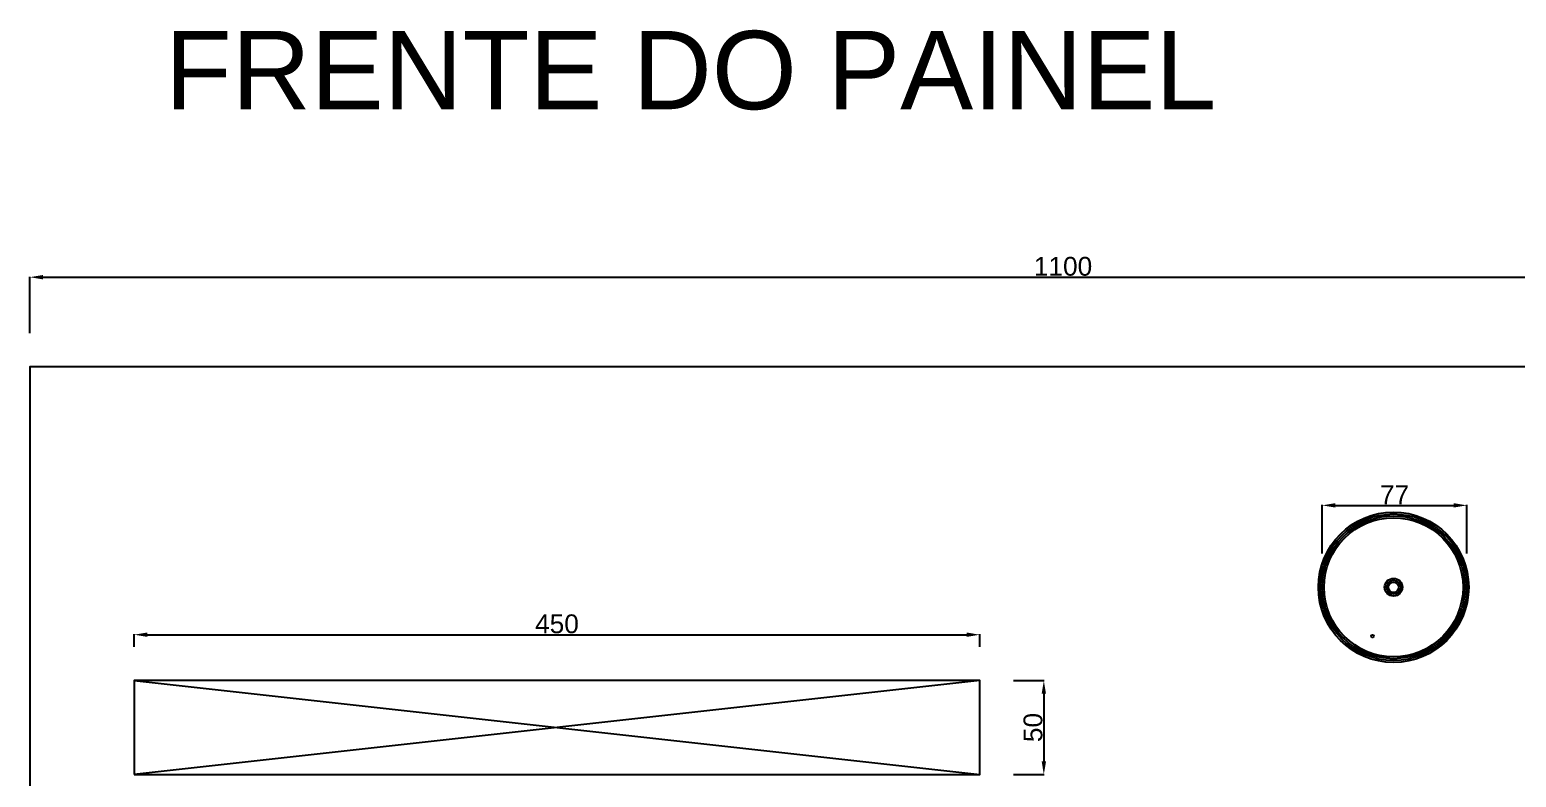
# Model space of a CAD drawing. Header units: millimetres. Extents: x 1729 to 7209, y 940 to 3564.
# Drawn here: x 1801 to 2592, y 2645 to 3042 of the extents above; entities that cross this region are included whole.
import ezdxf

# ---------------------------------------------------------------- set-up
doc = ezdxf.new("R2010")
doc.units = ezdxf.units.MM
doc.layers.add('Traço-fino', color=7, linetype='Continuous', transparency=0.7)
doc.styles.get("Standard").update_dxf_attribs({"font": 'arial.ttf'})
doc.dimstyles.new('ISO-25', dxfattribs={"dimtxt": 10, "dimasz": 7, "dimexe": 0.25, "dimexo": 18, "dimtad": 1, "dimtxsty": 'Standard', "dimcen": 2.5, "dimclrd": 1, "dimadec": 0, "dimazin": 0, "dimtfac": 1, "dimtmove": 0, "dimatfit": 3, "dimfxl": 0, "dimarcsym": 0})

# ---------------------------------------------------------------- blocks, each defined once
blk = doc.blocks.new('*D1')
at = {"color": 0, "lineweight": -2}
for p, q in [((1800.63, 2880.95), (1800.63, 2910.96)), ((2900.63, 2880.95), (2900.63, 2910.96))]:
    blk.add_line(p, q, dxfattribs=at)
at = {"color": 1, "lineweight": -2}
blk.add_line((1807.63, 2910.71), (2893.63, 2910.71), dxfattribs=at)
at = {"color": 1}
for points in [[(1807.63, 2911.87), (1807.63, 2909.54), (1800.63, 2910.71)], [(2893.63, 2911.87), (2893.63, 2909.54), (2900.63, 2910.71)]]:
    blk.add_solid(points, dxfattribs=at)
at = {"layer": 'Defpoints', "color": 0}
for p in [(2900.63, 2910.71), (1800.63, 2862.95), (2900.63, 2862.95)]:
    blk.add_point(p, dxfattribs=at)
at = {"color": 0, "insert": (2350.63, 2916.44), "char_height": 10, "attachment_point": 5}
blk.add_mtext('1100', dxfattribs=at)
blk = doc.blocks.new('*D5')
at = {"color": 0, "lineweight": -2}
for p, q in [((1856.27, 2714.07), (1856.27, 2720.72)), ((2306.27, 2714.07), (2306.27, 2720.72))]:
    blk.add_line(p, q, dxfattribs=at)
at = {"color": 1, "lineweight": -2}
blk.add_line((1863.27, 2720.47), (2299.27, 2720.47), dxfattribs=at)
at = {"color": 1}
for points in [[(1863.27, 2721.64), (1863.27, 2719.3), (1856.27, 2720.47)], [(2299.27, 2721.64), (2299.27, 2719.3), (2306.27, 2720.47)]]:
    blk.add_solid(points, dxfattribs=at)
at = {"layer": 'Defpoints', "color": 0}
for p in [(2306.27, 2720.47), (1856.27, 2696.07), (2306.27, 2696.07)]:
    blk.add_point(p, dxfattribs=at)
at = {"color": 0, "insert": (2081.27, 2726.2), "char_height": 10, "attachment_point": 5}
blk.add_mtext('450', dxfattribs=at)
blk = doc.blocks.new('*D6')
at = {"color": 0, "lineweight": -2}
for p, q in [((2324.27, 2696.07), (2340.66, 2696.07)), ((2324.27, 2646.07), (2340.66, 2646.07))]:
    blk.add_line(p, q, dxfattribs=at)
at = {"color": 1, "lineweight": -2}
blk.add_line((2340.41, 2689.07), (2340.41, 2653.07), dxfattribs=at)
at = {"color": 1}
for points in [[(2339.25, 2689.07), (2341.58, 2689.07), (2340.41, 2696.07)], [(2339.25, 2653.07), (2341.58, 2653.07), (2340.41, 2646.07)]]:
    blk.add_solid(points, dxfattribs=at)
at = {"layer": 'Defpoints', "color": 0}
for p in [(2306.27, 2696.07), (2306.27, 2646.07), (2340.41, 2646.07)]:
    blk.add_point(p, dxfattribs=at)
at = {"color": 0, "insert": (2334.68, 2671.07), "char_height": 10, "attachment_point": 5, "rotation": 90}
blk.add_mtext('50', dxfattribs=at)
blk = doc.blocks.new('CAMERA ESPIA')
for centre, radius in [((2625.07, 2783.81), 40), ((2625.07, 2783.81), 39), ((2625.07, 2783.81), 38), ((2625.07, 2783.81), 37), ((2625.07, 2783.81), 4.74), ((2625.07, 2783.81), 4.74), ((2625.07, 2783.81), 3.74), ((2625.07, 2783.81), 2.74), ((2613.88, 2757.83), 0.665)]:
    blk.add_circle(centre, radius)
blk = doc.blocks.new('*D65')
at = {"color": 0, "linetype": 'Continuous', "lineweight": -2}
for p, q in [((2488.56, 2763.71), (2488.56, 2789.54)), ((2565.56, 2763.71), (2565.56, 2789.54))]:
    blk.add_line(p, q, dxfattribs=at)
at = {"color": 1, "linetype": 'Continuous', "lineweight": -2}
blk.add_line((2495.56, 2789.29), (2558.56, 2789.29), dxfattribs=at)
at = {"color": 1}
for points in [[(2495.56, 2790.45), (2495.56, 2788.12), (2488.56, 2789.29)], [(2558.56, 2790.45), (2558.56, 2788.12), (2565.56, 2789.29)]]:
    blk.add_solid(points, dxfattribs=at)
at = {"layer": 'Defpoints', "color": 0}
for p in [(2565.56, 2789.29), (2488.56, 2745.71), (2565.56, 2745.71)]:
    blk.add_point(p, dxfattribs=at)
at = {"color": 0, "insert": (2527.06, 2794.91), "char_height": 10, "attachment_point": 5}
blk.add_mtext('77', dxfattribs=at)

msp = doc.modelspace()

# ---------------------------------------------------------------- linework, layer by layer
for p, q in [((1856.267, 2696.073), (2306.267, 2646.073)), ((2306.267, 2696.073), (1856.267, 2646.073))]:
    msp.add_line(p, q)
msp.add_lwpolyline([(1800.631, 2062.949), (2900.631, 2062.949), (2900.631, 2862.949), (1800.631, 2862.949)], close=True)
at = {"layer": 'Traço-fino'}
msp.add_lwpolyline([(1856.267, 2646.073), (2306.267, 2646.073), (2306.267, 2696.073), (1856.267, 2696.073)], close=True, dxfattribs=at)

# ---------------------------------------------------------------- block references
msp.add_blockref('CAMERA ESPIA', (-98.51, -38.1))

# ---------------------------------------------------------------- texts
at = {"insert": (1872.605, 3041.758), "char_height": 41.67496, "attachment_point": 1}
msp.add_mtext_dynamic_manual_height_columns('FRENTE DO PAINEL', width=670.6184, gutter_width=208.375, heights=[0], dxfattribs=at)

# ---------------------------------------------------------------- dimensions: what is measured, and where the dimension line sits
for base, p1, p2, picture, middle in [((2900.631, 2910.708), (1800.631, 2862.949), (2900.631, 2862.949), '*D1', (2350.631, 2916.439)), ((2565.562, 2789.288), (2488.562, 2745.712), (2565.562, 2745.712), '*D65', (2527.062, 2794.913)), ((2306.267, 2720.47), (1856.267, 2696.073), (2306.267, 2696.073), '*D5', (2081.267, 2726.201))]:
    dim = msp.add_linear_dim(base=base, p1=p1, p2=p2, dimstyle='ISO-25')
    dim.commit()
    dim.dimension.update_dxf_attribs({"geometry": picture, "text_midpoint": middle})
dim = msp.add_linear_dim(base=(2340.413, 2646.073), p1=(2306.267, 2696.073), p2=(2306.267, 2646.073), angle=90, dimstyle='ISO-25')
dim.commit()
dim.dimension.update_dxf_attribs({"geometry": '*D6', "text_midpoint": (2334.683, 2671.073)})

doc.saveas('drawing.dxf')
